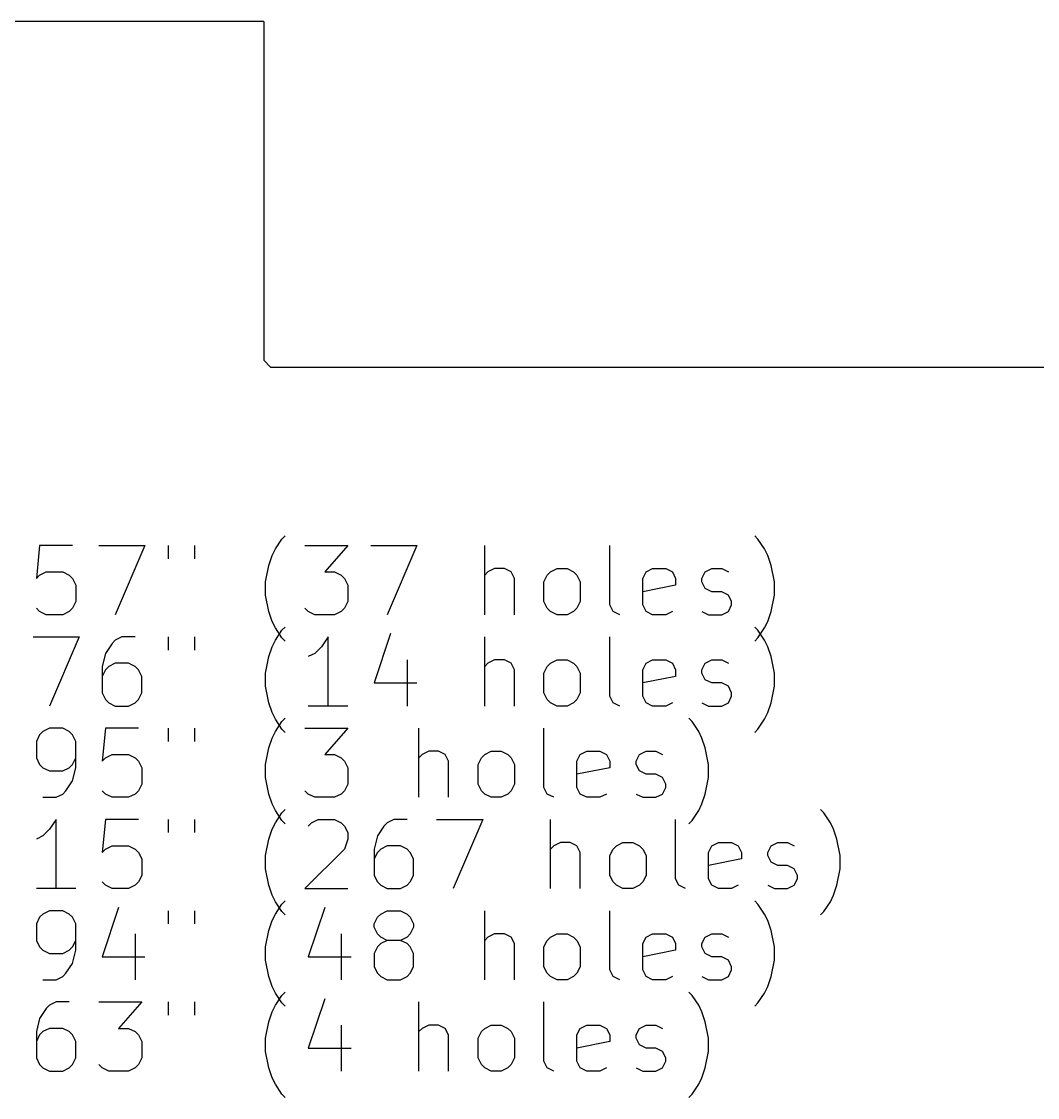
# Model space of a CAD drawing. Extents: x 98 to 216, y -166 to -40.
# Drawn here: x 126.99 to 156.39, y -166.12 to -135 of the extents above; entities that cross this region are included whole.
import ezdxf

# ---------------------------------------------------------------- set-up
doc = ezdxf.new("R2010")
doc.units = 0
doc.layers.add('BLACK', color=7, linetype='CONTINUOUS')

msp = doc.modelspace()

# ---------------------------------------------------------------- linework, layer by layer
at = {"layer": 'BLACK', "linetype": 'CONTINUOUS'}
for p, q in [((134, -135), (100, -135)), ((134, -135), (134, -144.8)), ((134, -144.8), (134.2, -145)), ((134.2, -145), (191.7, -145)), ((134.337, -150.255), (134.527, -149.969)), ((134.527, -149.969), (134.623, -149.874)), ((148.299, -149.969), (148.204, -149.874)), ((148.489, -150.255), (148.299, -149.969)), ((127.518, -150.16), (127.423, -151.112)), ((128.47, -150.16), (127.518, -150.16)), ((129.232, -150.16), (130.565, -150.16)), ((130.565, -150.16), (129.708, -152.16)), ((131.232, -150.16), (131.232, -150.541)), ((131.994, -150.16), (131.994, -150.541)), ((134.242, -150.445), (134.337, -150.255)), ((135.194, -150.16), (136.432, -150.16)), ((136.432, -150.16), (135.765, -150.922)), ((137.099, -150.16), (138.432, -150.16)), ((138.432, -150.16), (137.575, -152.16)), ((140.394, -152.16), (140.394, -150.16)), ((144.013, -151.874), (144.013, -150.16)), ((148.585, -150.445), (148.489, -150.255)), ((134.146, -150.731), (134.242, -150.445)), ((148.68, -150.731), (148.585, -150.445)), ((127.518, -151.017), (127.708, -150.922)), ((127.708, -150.922), (128.185, -150.922)), ((128.185, -150.922), (128.375, -151.017)), ((134.051, -151.207), (134.146, -150.731)), ((135.765, -150.922), (136.051, -150.922)), ((136.051, -150.922), (136.242, -151.017)), ((140.489, -150.922), (140.394, -151.017)), ((140.68, -150.826), (140.489, -150.922)), ((140.965, -150.826), (140.68, -150.826)), ((141.156, -150.922), (140.965, -150.826)), ((141.251, -151.112), (141.156, -150.922)), ((142.204, -151.017), (142.299, -150.922)), ((142.299, -150.922), (142.489, -150.826)), ((142.489, -150.826), (142.775, -150.826)), ((142.775, -150.826), (142.965, -150.922)), ((142.965, -150.922), (143.061, -151.017)), ((144.965, -151.112), (145.061, -150.922)), ((145.061, -150.922), (145.251, -150.826)), ((145.251, -150.826), (145.632, -150.826)), ((145.632, -150.826), (145.823, -150.922)), ((145.823, -150.922), (145.918, -151.112)), ((146.68, -151.112), (146.775, -150.922)), ((146.775, -150.922), (146.965, -150.826)), ((146.965, -150.826), (147.251, -150.826)), ((147.251, -150.826), (147.442, -150.922)), ((148.775, -151.207), (148.68, -150.731)), ((127.423, -151.112), (127.518, -151.017)), ((128.375, -151.017), (128.47, -151.112)), ((128.47, -151.112), (128.565, -151.303)), ((134.051, -151.588), (134.051, -151.207)), ((136.242, -151.017), (136.337, -151.112)), ((136.337, -151.112), (136.432, -151.303)), ((141.251, -152.16), (141.251, -151.112)), ((142.108, -151.207), (142.204, -151.017)), ((142.108, -151.779), (142.108, -151.207)), ((143.061, -151.017), (143.156, -151.207)), ((143.156, -151.207), (143.156, -151.779)), ((144.965, -151.874), (144.965, -151.112)), ((145.918, -151.112), (145.918, -151.303)), ((146.68, -151.207), (146.68, -151.112)), ((146.775, -151.398), (146.68, -151.207)), ((148.775, -151.588), (148.775, -151.207)), ((128.565, -151.303), (128.565, -151.779)), ((136.432, -151.303), (136.432, -151.779)), ((145.918, -151.303), (144.965, -151.493)), ((146.965, -151.493), (146.775, -151.398)), ((147.251, -151.493), (146.965, -151.493)), ((147.442, -151.588), (147.251, -151.493)), ((128.565, -151.779), (128.47, -151.969)), ((134.146, -152.065), (134.051, -151.588)), ((136.432, -151.779), (136.337, -151.969)), ((142.204, -151.969), (142.108, -151.779)), ((143.156, -151.779), (143.061, -151.969)), ((144.108, -152.065), (144.013, -151.874)), ((145.061, -152.065), (144.965, -151.874)), ((147.537, -151.779), (147.442, -151.588)), ((147.442, -152.065), (147.537, -151.874)), ((147.537, -151.874), (147.537, -151.779)), ((148.68, -152.065), (148.775, -151.588)), ((127.518, -152.065), (127.423, -151.969)), ((127.708, -152.16), (127.518, -152.065)), ((128.185, -152.16), (127.708, -152.16)), ((128.375, -152.065), (128.185, -152.16)), ((128.47, -151.969), (128.375, -152.065)), ((134.242, -152.35), (134.146, -152.065)), ((135.289, -152.065), (135.194, -151.969)), ((135.48, -152.16), (135.289, -152.065)), ((136.051, -152.16), (135.48, -152.16)), ((136.242, -152.065), (136.051, -152.16)), ((136.337, -151.969), (136.242, -152.065)), ((142.299, -152.065), (142.204, -151.969)), ((142.489, -152.16), (142.299, -152.065)), ((142.775, -152.16), (142.489, -152.16)), ((142.965, -152.065), (142.775, -152.16)), ((143.061, -151.969), (142.965, -152.065)), ((144.299, -152.16), (144.108, -152.065)), ((145.251, -152.16), (145.061, -152.065)), ((145.632, -152.16), (145.251, -152.16)), ((145.823, -152.065), (145.632, -152.16)), ((146.68, -152.065), (146.87, -152.16)), ((146.87, -152.16), (147.251, -152.16)), ((147.251, -152.16), (147.442, -152.065)), ((148.585, -152.35), (148.68, -152.065)), ((134.337, -152.541), (134.242, -152.35)), ((148.489, -152.541), (148.585, -152.35)), ((127.327, -152.8), (128.661, -152.8)), ((128.661, -152.8), (127.804, -154.8)), ((129.899, -152.8), (129.708, -152.895)), ((130.28, -152.8), (129.899, -152.8)), ((131.232, -152.8), (131.232, -153.181)), ((131.994, -152.8), (131.994, -153.181)), ((134.527, -152.826), (134.337, -152.541)), ((134.337, -152.895), (134.527, -152.609)), ((134.527, -152.609), (134.623, -152.514)), ((135.861, -152.8), (135.67, -153.085)), ((135.861, -154.8), (135.861, -152.8)), ((137.67, -152.705), (137.194, -154.133)), ((140.394, -154.8), (140.394, -152.8)), ((144.013, -154.514), (144.013, -152.8)), ((148.299, -152.609), (148.204, -152.514)), ((148.299, -152.826), (148.489, -152.541)), ((148.489, -152.895), (148.299, -152.609)), ((129.613, -152.99), (129.423, -153.276)), ((129.708, -152.895), (129.613, -152.99)), ((134.146, -153.371), (134.242, -153.085)), ((134.242, -153.085), (134.337, -152.895)), ((134.623, -152.922), (134.527, -152.826)), ((135.67, -153.085), (135.48, -153.276)), ((148.204, -152.922), (148.299, -152.826)), ((148.585, -153.085), (148.489, -152.895)), ((148.68, -153.371), (148.585, -153.085)), ((129.423, -153.276), (129.327, -153.657)), ((134.051, -153.847), (134.146, -153.371)), ((135.48, -153.276), (135.289, -153.371)), ((148.775, -153.847), (148.68, -153.371)), ((129.327, -153.657), (129.327, -154.419)), ((129.518, -153.657), (129.423, -153.752)), ((129.708, -153.562), (129.518, -153.657)), ((130.089, -153.562), (129.708, -153.562)), ((130.28, -153.657), (130.089, -153.562)), ((130.375, -153.752), (130.28, -153.657)), ((138.146, -153.466), (138.146, -154.8)), ((140.489, -153.562), (140.394, -153.657)), ((140.68, -153.466), (140.489, -153.562)), ((140.965, -153.466), (140.68, -153.466)), ((141.156, -153.562), (140.965, -153.466)), ((141.251, -153.752), (141.156, -153.562)), ((142.108, -153.847), (142.204, -153.657)), ((142.204, -153.657), (142.299, -153.562)), ((142.299, -153.562), (142.489, -153.466)), ((142.489, -153.466), (142.775, -153.466)), ((142.775, -153.466), (142.965, -153.562)), ((142.965, -153.562), (143.061, -153.657)), ((143.061, -153.657), (143.156, -153.847)), ((144.965, -153.752), (145.061, -153.562)), ((145.061, -153.562), (145.251, -153.466)), ((145.251, -153.466), (145.632, -153.466)), ((145.632, -153.466), (145.823, -153.562)), ((145.823, -153.562), (145.918, -153.752)), ((146.68, -153.752), (146.775, -153.562)), ((146.775, -153.562), (146.965, -153.466)), ((146.965, -153.466), (147.251, -153.466)), ((147.251, -153.466), (147.442, -153.562)), ((129.423, -153.752), (129.327, -153.943)), ((130.47, -153.943), (130.375, -153.752)), ((130.47, -154.419), (130.47, -153.943)), ((134.051, -154.228), (134.051, -153.847)), ((141.251, -154.8), (141.251, -153.752)), ((142.108, -154.419), (142.108, -153.847)), ((143.156, -153.847), (143.156, -154.419)), ((144.965, -154.514), (144.965, -153.752)), ((145.918, -153.943), (144.965, -154.133)), ((145.918, -153.752), (145.918, -153.943)), ((146.68, -153.847), (146.68, -153.752)), ((146.775, -154.038), (146.68, -153.847)), ((146.965, -154.133), (146.775, -154.038)), ((148.775, -154.228), (148.775, -153.847)), ((134.146, -154.705), (134.051, -154.228)), ((137.194, -154.133), (138.432, -154.133)), ((147.251, -154.133), (146.965, -154.133)), ((147.442, -154.228), (147.251, -154.133)), ((147.537, -154.419), (147.442, -154.228)), ((148.68, -154.705), (148.775, -154.228)), ((129.327, -154.419), (129.423, -154.609)), ((129.423, -154.609), (129.518, -154.705)), ((130.28, -154.705), (130.375, -154.609)), ((130.375, -154.609), (130.47, -154.419)), ((142.204, -154.609), (142.108, -154.419)), ((142.299, -154.705), (142.204, -154.609)), ((143.061, -154.609), (142.965, -154.705)), ((143.156, -154.419), (143.061, -154.609)), ((144.108, -154.705), (144.013, -154.514)), ((145.061, -154.705), (144.965, -154.514)), ((147.442, -154.705), (147.537, -154.514)), ((147.537, -154.514), (147.537, -154.419)), ((129.518, -154.705), (129.708, -154.8)), ((129.708, -154.8), (130.089, -154.8)), ((130.089, -154.8), (130.28, -154.705)), ((134.242, -154.99), (134.146, -154.705)), ((136.432, -154.8), (135.289, -154.8)), ((142.489, -154.8), (142.299, -154.705)), ((142.775, -154.8), (142.489, -154.8)), ((142.965, -154.705), (142.775, -154.8)), ((144.299, -154.8), (144.108, -154.705)), ((145.251, -154.8), (145.061, -154.705)), ((145.632, -154.8), (145.251, -154.8)), ((145.823, -154.705), (145.632, -154.8)), ((146.68, -154.705), (146.87, -154.8)), ((146.87, -154.8), (147.251, -154.8)), ((147.251, -154.8), (147.442, -154.705)), ((148.585, -154.99), (148.68, -154.705)), ((134.337, -155.181), (134.242, -154.99)), ((134.527, -155.466), (134.337, -155.181)), ((134.337, -155.535), (134.527, -155.249)), ((134.527, -155.249), (134.623, -155.154)), ((146.394, -155.249), (146.299, -155.154)), ((146.585, -155.535), (146.394, -155.249)), ((148.299, -155.466), (148.489, -155.181)), ((148.489, -155.181), (148.585, -154.99)), ((127.613, -155.535), (127.518, -155.63)), ((127.804, -155.44), (127.613, -155.535)), ((128.185, -155.44), (127.804, -155.44)), ((128.375, -155.535), (128.185, -155.44)), ((128.47, -155.63), (128.375, -155.535)), ((129.423, -155.44), (129.327, -156.392)), ((130.375, -155.44), (129.423, -155.44)), ((131.232, -155.44), (131.232, -155.821)), ((131.994, -155.44), (131.994, -155.821)), ((134.242, -155.725), (134.337, -155.535)), ((134.623, -155.562), (134.527, -155.466)), ((135.194, -155.44), (136.432, -155.44)), ((136.432, -155.44), (135.765, -156.202)), ((138.489, -157.44), (138.489, -155.44)), ((142.108, -157.154), (142.108, -155.44)), ((146.68, -155.725), (146.585, -155.535)), ((148.204, -155.562), (148.299, -155.466)), ((127.518, -155.63), (127.423, -155.821)), ((127.423, -155.821), (127.423, -156.297)), ((128.565, -155.821), (128.47, -155.63)), ((128.565, -156.583), (128.565, -155.821)), ((134.146, -156.011), (134.242, -155.725)), ((146.775, -156.011), (146.68, -155.725)), ((129.423, -156.297), (129.613, -156.202)), ((129.613, -156.202), (130.089, -156.202)), ((130.089, -156.202), (130.28, -156.297)), ((134.051, -156.487), (134.146, -156.011)), ((135.765, -156.202), (136.051, -156.202)), ((136.051, -156.202), (136.242, -156.297)), ((138.585, -156.202), (138.489, -156.297)), ((138.775, -156.106), (138.585, -156.202)), ((139.061, -156.106), (138.775, -156.106)), ((139.251, -156.202), (139.061, -156.106)), ((139.346, -156.392), (139.251, -156.202)), ((140.299, -156.297), (140.394, -156.202)), ((140.394, -156.202), (140.585, -156.106)), ((140.585, -156.106), (140.87, -156.106)), ((140.87, -156.106), (141.061, -156.202)), ((141.061, -156.202), (141.156, -156.297)), ((143.061, -156.392), (143.156, -156.202)), ((143.156, -156.202), (143.346, -156.106)), ((143.346, -156.106), (143.727, -156.106)), ((143.727, -156.106), (143.918, -156.202)), ((143.918, -156.202), (144.013, -156.392)), ((144.775, -156.392), (144.87, -156.202)), ((144.87, -156.202), (145.061, -156.106)), ((145.061, -156.106), (145.346, -156.106)), ((145.346, -156.106), (145.537, -156.202)), ((146.87, -156.487), (146.775, -156.011)), ((127.423, -156.297), (127.518, -156.487)), ((127.518, -156.487), (127.613, -156.583)), ((128.375, -156.583), (128.47, -156.487)), ((128.47, -156.487), (128.565, -156.297)), ((129.327, -156.392), (129.423, -156.297)), ((130.28, -156.297), (130.375, -156.392)), ((130.375, -156.392), (130.47, -156.583)), ((134.051, -156.868), (134.051, -156.487)), ((136.242, -156.297), (136.337, -156.392)), ((136.337, -156.392), (136.432, -156.583)), ((139.346, -157.44), (139.346, -156.392)), ((140.204, -156.487), (140.299, -156.297)), ((140.204, -157.059), (140.204, -156.487)), ((141.156, -156.297), (141.251, -156.487)), ((141.251, -156.487), (141.251, -157.059)), ((143.061, -157.154), (143.061, -156.392)), ((144.013, -156.392), (144.013, -156.583)), ((144.775, -156.487), (144.775, -156.392)), ((144.87, -156.678), (144.775, -156.487)), ((146.87, -156.868), (146.87, -156.487)), ((127.613, -156.583), (127.804, -156.678)), ((127.804, -156.678), (128.185, -156.678)), ((128.185, -156.678), (128.375, -156.583)), ((128.47, -156.964), (128.565, -156.583)), ((130.47, -156.583), (130.47, -157.059)), ((136.432, -156.583), (136.432, -157.059)), ((144.013, -156.583), (143.061, -156.773)), ((145.061, -156.773), (144.87, -156.678)), ((145.346, -156.773), (145.061, -156.773)), ((145.537, -156.868), (145.346, -156.773)), ((128.28, -157.249), (128.47, -156.964)), ((130.47, -157.059), (130.375, -157.249)), ((134.146, -157.345), (134.051, -156.868)), ((136.432, -157.059), (136.337, -157.249)), ((140.299, -157.249), (140.204, -157.059)), ((141.251, -157.059), (141.156, -157.249)), ((142.204, -157.345), (142.108, -157.154)), ((143.156, -157.345), (143.061, -157.154)), ((145.632, -157.059), (145.537, -156.868)), ((145.537, -157.345), (145.632, -157.154)), ((145.632, -157.154), (145.632, -157.059)), ((146.775, -157.345), (146.87, -156.868)), ((127.613, -157.44), (127.994, -157.44)), ((127.994, -157.44), (128.185, -157.345)), ((128.185, -157.345), (128.28, -157.249)), ((129.423, -157.345), (129.327, -157.249)), ((129.613, -157.44), (129.423, -157.345)), ((130.089, -157.44), (129.613, -157.44)), ((130.28, -157.345), (130.089, -157.44)), ((130.375, -157.249), (130.28, -157.345)), ((134.242, -157.63), (134.146, -157.345)), ((135.289, -157.345), (135.194, -157.249)), ((135.48, -157.44), (135.289, -157.345)), ((136.051, -157.44), (135.48, -157.44)), ((136.242, -157.345), (136.051, -157.44)), ((136.337, -157.249), (136.242, -157.345)), ((140.394, -157.345), (140.299, -157.249)), ((140.585, -157.44), (140.394, -157.345)), ((140.87, -157.44), (140.585, -157.44)), ((141.061, -157.345), (140.87, -157.44)), ((141.156, -157.249), (141.061, -157.345)), ((142.394, -157.44), (142.204, -157.345)), ((143.346, -157.44), (143.156, -157.345)), ((143.727, -157.44), (143.346, -157.44)), ((143.918, -157.345), (143.727, -157.44)), ((144.775, -157.345), (144.965, -157.44)), ((144.965, -157.44), (145.346, -157.44)), ((145.346, -157.44), (145.537, -157.345)), ((146.68, -157.63), (146.775, -157.345)), ((134.337, -157.821), (134.242, -157.63)), ((146.585, -157.821), (146.68, -157.63)), ((127.994, -158.08), (127.804, -158.365)), ((127.994, -160.08), (127.994, -158.08)), ((129.423, -158.08), (129.327, -159.032)), ((130.375, -158.08), (129.423, -158.08)), ((131.232, -158.08), (131.232, -158.461)), ((131.994, -158.08), (131.994, -158.461)), ((134.527, -158.106), (134.337, -157.821)), ((134.337, -158.175), (134.527, -157.889)), ((134.527, -157.889), (134.623, -157.794)), ((135.385, -158.175), (135.575, -158.08)), ((135.575, -158.08), (136.051, -158.08)), ((136.051, -158.08), (136.242, -158.175)), ((137.765, -158.08), (137.575, -158.175)), ((138.146, -158.08), (137.765, -158.08)), ((139.004, -158.08), (140.337, -158.08)), ((140.337, -158.08), (139.48, -160.08)), ((142.299, -160.08), (142.299, -158.08)), ((145.918, -159.794), (145.918, -158.08)), ((146.394, -158.106), (146.585, -157.821)), ((150.204, -157.889), (150.108, -157.794)), ((150.394, -158.175), (150.204, -157.889)), ((127.804, -158.365), (127.613, -158.556)), ((134.146, -158.651), (134.242, -158.365)), ((134.242, -158.365), (134.337, -158.175)), ((134.623, -158.202), (134.527, -158.106)), ((135.289, -158.27), (135.385, -158.175)), ((136.242, -158.175), (136.337, -158.27)), ((136.337, -158.27), (136.432, -158.461)), ((137.48, -158.27), (137.289, -158.556)), ((137.575, -158.175), (137.48, -158.27)), ((146.299, -158.202), (146.394, -158.106)), ((150.489, -158.365), (150.394, -158.175)), ((150.585, -158.651), (150.489, -158.365)), ((127.613, -158.556), (127.423, -158.651)), ((134.051, -159.127), (134.146, -158.651)), ((136.432, -158.651), (136.337, -158.937)), ((136.432, -158.461), (136.432, -158.651)), ((137.289, -158.556), (137.194, -158.937)), ((150.68, -159.127), (150.585, -158.651)), ((129.327, -159.032), (129.423, -158.937)), ((129.423, -158.937), (129.613, -158.842)), ((129.613, -158.842), (130.089, -158.842)), ((130.089, -158.842), (130.28, -158.937)), ((130.28, -158.937), (130.375, -159.032)), ((130.375, -159.032), (130.47, -159.223)), ((136.337, -158.937), (135.194, -160.08)), ((137.194, -158.937), (137.194, -159.699)), ((137.289, -159.032), (137.194, -159.223)), ((137.385, -158.937), (137.289, -159.032)), ((137.575, -158.842), (137.385, -158.937)), ((137.956, -158.842), (137.575, -158.842)), ((138.146, -158.937), (137.956, -158.842)), ((138.242, -159.032), (138.146, -158.937)), ((138.337, -159.223), (138.242, -159.032)), ((142.394, -158.842), (142.299, -158.937)), ((142.585, -158.746), (142.394, -158.842)), ((142.87, -158.746), (142.585, -158.746)), ((143.061, -158.842), (142.87, -158.746)), ((143.156, -159.032), (143.061, -158.842)), ((143.156, -160.08), (143.156, -159.032)), ((144.013, -159.127), (144.108, -158.937)), ((144.108, -158.937), (144.204, -158.842)), ((144.204, -158.842), (144.394, -158.746)), ((144.394, -158.746), (144.68, -158.746)), ((144.68, -158.746), (144.87, -158.842)), ((144.87, -158.842), (144.965, -158.937)), ((144.965, -158.937), (145.061, -159.127)), ((146.87, -159.032), (146.965, -158.842)), ((146.87, -159.794), (146.87, -159.032)), ((146.965, -158.842), (147.156, -158.746)), ((147.156, -158.746), (147.537, -158.746)), ((147.537, -158.746), (147.727, -158.842)), ((147.727, -158.842), (147.823, -159.032)), ((147.823, -159.032), (147.823, -159.223)), ((148.585, -159.032), (148.68, -158.842)), ((148.585, -159.127), (148.585, -159.032)), ((148.68, -158.842), (148.87, -158.746)), ((148.87, -158.746), (149.156, -158.746)), ((149.156, -158.746), (149.346, -158.842)), ((130.47, -159.223), (130.47, -159.699)), ((134.051, -159.508), (134.051, -159.127)), ((138.337, -159.699), (138.337, -159.223)), ((144.013, -159.699), (144.013, -159.127)), ((145.061, -159.127), (145.061, -159.699)), ((147.823, -159.223), (146.87, -159.413)), ((148.68, -159.318), (148.585, -159.127)), ((148.87, -159.413), (148.68, -159.318)), ((150.68, -159.508), (150.68, -159.127)), ((134.146, -159.985), (134.051, -159.508)), ((149.156, -159.413), (148.87, -159.413)), ((149.346, -159.508), (149.156, -159.413)), ((149.442, -159.699), (149.346, -159.508)), ((150.585, -159.985), (150.68, -159.508)), ((129.423, -159.985), (129.327, -159.889)), ((130.375, -159.889), (130.28, -159.985)), ((130.47, -159.699), (130.375, -159.889)), ((137.194, -159.699), (137.289, -159.889)), ((137.289, -159.889), (137.385, -159.985)), ((138.146, -159.985), (138.242, -159.889)), ((138.242, -159.889), (138.337, -159.699)), ((144.108, -159.889), (144.013, -159.699)), ((144.204, -159.985), (144.108, -159.889)), ((144.965, -159.889), (144.87, -159.985)), ((145.061, -159.699), (144.965, -159.889)), ((146.013, -159.985), (145.918, -159.794)), ((146.965, -159.985), (146.87, -159.794)), ((149.346, -159.985), (149.442, -159.794)), ((149.442, -159.794), (149.442, -159.699)), ((128.565, -160.08), (127.423, -160.08)), ((129.613, -160.08), (129.423, -159.985)), ((130.089, -160.08), (129.613, -160.08)), ((130.28, -159.985), (130.089, -160.08)), ((134.242, -160.27), (134.146, -159.985)), ((134.337, -160.461), (134.242, -160.27)), ((135.194, -160.08), (136.432, -160.08)), ((137.385, -159.985), (137.575, -160.08)), ((137.575, -160.08), (137.956, -160.08)), ((137.956, -160.08), (138.146, -159.985)), ((144.394, -160.08), (144.204, -159.985)), ((144.68, -160.08), (144.394, -160.08)), ((144.87, -159.985), (144.68, -160.08)), ((146.204, -160.08), (146.013, -159.985)), ((147.156, -160.08), (146.965, -159.985)), ((147.537, -160.08), (147.156, -160.08)), ((147.727, -159.985), (147.537, -160.08)), ((148.585, -159.985), (148.775, -160.08)), ((148.775, -160.08), (149.156, -160.08)), ((149.156, -160.08), (149.346, -159.985)), ((150.394, -160.461), (150.489, -160.27)), ((150.489, -160.27), (150.585, -159.985)), ((134.527, -160.746), (134.337, -160.461)), ((134.337, -160.815), (134.527, -160.529)), ((134.527, -160.529), (134.623, -160.434)), ((148.299, -160.529), (148.204, -160.434)), ((148.489, -160.815), (148.299, -160.529)), ((150.204, -160.746), (150.394, -160.461)), ((127.613, -160.815), (127.518, -160.91)), ((127.804, -160.72), (127.613, -160.815)), ((128.185, -160.72), (127.804, -160.72)), ((128.375, -160.815), (128.185, -160.72)), ((128.47, -160.91), (128.375, -160.815)), ((129.804, -160.625), (129.327, -162.053)), ((131.232, -160.72), (131.232, -161.101)), ((131.994, -160.72), (131.994, -161.101)), ((134.242, -161.005), (134.337, -160.815)), ((134.623, -160.842), (134.527, -160.746)), ((135.765, -160.625), (135.289, -162.053)), ((137.289, -160.91), (137.385, -160.815)), ((137.385, -160.815), (137.575, -160.72)), ((137.575, -160.72), (137.956, -160.72)), ((137.956, -160.72), (138.146, -160.815)), ((138.146, -160.815), (138.242, -160.91)), ((140.394, -162.72), (140.394, -160.72)), ((144.013, -162.434), (144.013, -160.72)), ((148.585, -161.005), (148.489, -160.815)), ((150.108, -160.842), (150.204, -160.746)), ((127.518, -160.91), (127.423, -161.101)), ((127.423, -161.101), (127.423, -161.577)), ((128.565, -161.101), (128.47, -160.91)), ((128.565, -161.863), (128.565, -161.101)), ((134.146, -161.291), (134.242, -161.005)), ((137.194, -161.101), (137.289, -160.91)), ((137.194, -161.196), (137.194, -161.101)), ((137.289, -161.386), (137.194, -161.196)), ((138.242, -160.91), (138.337, -161.101)), ((138.337, -161.196), (138.242, -161.386)), ((138.337, -161.101), (138.337, -161.196)), ((148.68, -161.291), (148.585, -161.005)), ((130.28, -161.386), (130.28, -162.72)), ((134.051, -161.767), (134.146, -161.291)), ((136.242, -161.386), (136.242, -162.72)), ((137.385, -161.482), (137.289, -161.386)), ((137.575, -161.577), (137.385, -161.482)), ((138.146, -161.482), (137.956, -161.577)), ((138.242, -161.386), (138.146, -161.482)), ((140.489, -161.482), (140.394, -161.577)), ((140.68, -161.386), (140.489, -161.482)), ((140.965, -161.386), (140.68, -161.386)), ((141.156, -161.482), (140.965, -161.386)), ((141.251, -161.672), (141.156, -161.482)), ((142.204, -161.577), (142.299, -161.482)), ((142.299, -161.482), (142.489, -161.386)), ((142.489, -161.386), (142.775, -161.386)), ((142.775, -161.386), (142.965, -161.482)), ((142.965, -161.482), (143.061, -161.577)), ((144.965, -161.672), (145.061, -161.482)), ((145.061, -161.482), (145.251, -161.386)), ((145.251, -161.386), (145.632, -161.386)), ((145.632, -161.386), (145.823, -161.482)), ((145.823, -161.482), (145.918, -161.672)), ((146.68, -161.672), (146.775, -161.482)), ((146.775, -161.482), (146.965, -161.386)), ((146.965, -161.386), (147.251, -161.386)), ((147.251, -161.386), (147.442, -161.482)), ((148.775, -161.767), (148.68, -161.291)), ((127.423, -161.577), (127.518, -161.767)), ((127.518, -161.767), (127.613, -161.863)), ((128.375, -161.863), (128.47, -161.767)), ((128.47, -161.767), (128.565, -161.577)), ((134.051, -162.148), (134.051, -161.767)), ((137.289, -161.767), (137.194, -161.958)), ((137.385, -161.672), (137.289, -161.767)), ((137.575, -161.577), (137.385, -161.672)), ((137.956, -161.577), (137.575, -161.577)), ((138.146, -161.672), (137.956, -161.577)), ((138.242, -161.767), (138.146, -161.672)), ((138.337, -161.958), (138.242, -161.767)), ((141.251, -162.72), (141.251, -161.672)), ((142.108, -161.767), (142.204, -161.577)), ((142.108, -162.339), (142.108, -161.767)), ((143.061, -161.577), (143.156, -161.767)), ((143.156, -161.767), (143.156, -162.339)), ((144.965, -162.434), (144.965, -161.672)), ((145.918, -161.672), (145.918, -161.863)), ((146.68, -161.767), (146.68, -161.672)), ((146.775, -161.958), (146.68, -161.767)), ((148.775, -162.148), (148.775, -161.767)), ((127.613, -161.863), (127.804, -161.958)), ((127.804, -161.958), (128.185, -161.958)), ((128.185, -161.958), (128.375, -161.863)), ((128.47, -162.244), (128.565, -161.863)), ((129.327, -162.053), (130.565, -162.053)), ((135.289, -162.053), (136.527, -162.053)), ((137.194, -161.958), (137.194, -162.339)), ((138.337, -162.339), (138.337, -161.958)), ((145.918, -161.863), (144.965, -162.053)), ((146.965, -162.053), (146.775, -161.958)), ((147.251, -162.053), (146.965, -162.053)), ((147.442, -162.148), (147.251, -162.053)), ((128.28, -162.529), (128.47, -162.244)), ((134.146, -162.625), (134.051, -162.148)), ((137.194, -162.339), (137.289, -162.529)), ((138.242, -162.529), (138.337, -162.339)), ((142.204, -162.529), (142.108, -162.339)), ((143.156, -162.339), (143.061, -162.529)), ((144.108, -162.625), (144.013, -162.434)), ((145.061, -162.625), (144.965, -162.434)), ((147.537, -162.339), (147.442, -162.148)), ((147.442, -162.625), (147.537, -162.434)), ((147.537, -162.434), (147.537, -162.339)), ((148.68, -162.625), (148.775, -162.148)), ((127.613, -162.72), (127.994, -162.72)), ((127.994, -162.72), (128.185, -162.625)), ((128.185, -162.625), (128.28, -162.529)), ((134.242, -162.91), (134.146, -162.625)), ((137.289, -162.529), (137.385, -162.625)), ((137.385, -162.625), (137.575, -162.72)), ((137.575, -162.72), (137.956, -162.72)), ((137.956, -162.72), (138.146, -162.625)), ((138.146, -162.625), (138.242, -162.529)), ((142.299, -162.625), (142.204, -162.529)), ((142.489, -162.72), (142.299, -162.625)), ((142.775, -162.72), (142.489, -162.72)), ((142.965, -162.625), (142.775, -162.72)), ((143.061, -162.529), (142.965, -162.625)), ((144.299, -162.72), (144.108, -162.625)), ((145.251, -162.72), (145.061, -162.625)), ((145.632, -162.72), (145.251, -162.72)), ((145.823, -162.625), (145.632, -162.72)), ((146.68, -162.625), (146.87, -162.72)), ((146.87, -162.72), (147.251, -162.72)), ((147.251, -162.72), (147.442, -162.625)), ((148.585, -162.91), (148.68, -162.625)), ((134.337, -163.101), (134.242, -162.91)), ((134.527, -163.169), (134.623, -163.074)), ((146.394, -163.169), (146.299, -163.074)), ((148.489, -163.101), (148.585, -162.91)), ((127.994, -163.36), (127.804, -163.455)), ((128.375, -163.36), (127.994, -163.36)), ((129.232, -163.36), (130.47, -163.36)), ((130.47, -163.36), (129.804, -164.122)), ((131.232, -163.36), (131.232, -163.741)), ((131.994, -163.36), (131.994, -163.741)), ((134.527, -163.386), (134.337, -163.101)), ((134.337, -163.455), (134.527, -163.169)), ((134.623, -163.482), (134.527, -163.386)), ((135.765, -163.265), (135.289, -164.693)), ((138.489, -165.36), (138.489, -163.36)), ((142.108, -165.074), (142.108, -163.36)), ((146.585, -163.455), (146.394, -163.169)), ((148.204, -163.482), (148.299, -163.386)), ((148.299, -163.386), (148.489, -163.101)), ((127.708, -163.55), (127.518, -163.836)), ((127.804, -163.455), (127.708, -163.55)), ((134.146, -163.931), (134.242, -163.645)), ((134.242, -163.645), (134.337, -163.455)), ((146.68, -163.645), (146.585, -163.455)), ((146.775, -163.931), (146.68, -163.645)), ((127.518, -163.836), (127.423, -164.217)), ((134.051, -164.407), (134.146, -163.931)), ((146.87, -164.407), (146.775, -163.931)), ((127.423, -164.217), (127.423, -164.979)), ((127.518, -164.312), (127.423, -164.503)), ((127.613, -164.217), (127.518, -164.312)), ((127.804, -164.122), (127.613, -164.217)), ((128.185, -164.122), (127.804, -164.122)), ((128.375, -164.217), (128.185, -164.122)), ((128.47, -164.312), (128.375, -164.217)), ((128.565, -164.503), (128.47, -164.312)), ((129.804, -164.122), (130.089, -164.122)), ((130.089, -164.122), (130.28, -164.217)), ((130.28, -164.217), (130.375, -164.312)), ((130.375, -164.312), (130.47, -164.503)), ((136.242, -164.026), (136.242, -165.36)), ((138.585, -164.122), (138.489, -164.217)), ((138.775, -164.026), (138.585, -164.122)), ((139.061, -164.026), (138.775, -164.026)), ((139.251, -164.122), (139.061, -164.026)), ((139.346, -164.312), (139.251, -164.122)), ((139.346, -165.36), (139.346, -164.312)), ((140.204, -164.407), (140.299, -164.217)), ((140.299, -164.217), (140.394, -164.122)), ((140.394, -164.122), (140.585, -164.026)), ((140.585, -164.026), (140.87, -164.026)), ((140.87, -164.026), (141.061, -164.122)), ((141.061, -164.122), (141.156, -164.217)), ((141.156, -164.217), (141.251, -164.407)), ((143.061, -164.312), (143.156, -164.122)), ((143.061, -165.074), (143.061, -164.312)), ((143.156, -164.122), (143.346, -164.026)), ((143.346, -164.026), (143.727, -164.026)), ((143.727, -164.026), (143.918, -164.122)), ((143.918, -164.122), (144.013, -164.312)), ((144.013, -164.312), (144.013, -164.503)), ((144.775, -164.312), (144.87, -164.122)), ((144.775, -164.407), (144.775, -164.312)), ((144.87, -164.122), (145.061, -164.026)), ((145.061, -164.026), (145.346, -164.026)), ((145.346, -164.026), (145.537, -164.122)), ((128.565, -164.979), (128.565, -164.503)), ((130.47, -164.503), (130.47, -164.979)), ((134.051, -164.788), (134.051, -164.407)), ((140.204, -164.979), (140.204, -164.407)), ((141.251, -164.407), (141.251, -164.979)), ((144.013, -164.503), (143.061, -164.693)), ((144.87, -164.598), (144.775, -164.407)), ((145.061, -164.693), (144.87, -164.598)), ((146.87, -164.788), (146.87, -164.407)), ((134.146, -165.265), (134.051, -164.788)), ((135.289, -164.693), (136.527, -164.693)), ((145.346, -164.693), (145.061, -164.693)), ((145.537, -164.788), (145.346, -164.693)), ((145.632, -164.979), (145.537, -164.788)), ((146.775, -165.265), (146.87, -164.788)), ((127.423, -164.979), (127.518, -165.169)), ((127.518, -165.169), (127.613, -165.265)), ((128.375, -165.265), (128.47, -165.169)), ((128.47, -165.169), (128.565, -164.979)), ((129.327, -165.265), (129.232, -165.169)), ((130.375, -165.169), (130.28, -165.265)), ((130.47, -164.979), (130.375, -165.169)), ((140.299, -165.169), (140.204, -164.979)), ((140.394, -165.265), (140.299, -165.169)), ((141.156, -165.169), (141.061, -165.265)), ((141.251, -164.979), (141.156, -165.169)), ((142.204, -165.265), (142.108, -165.074)), ((143.156, -165.265), (143.061, -165.074)), ((145.537, -165.265), (145.632, -165.074)), ((145.632, -165.074), (145.632, -164.979)), ((127.613, -165.265), (127.804, -165.36)), ((127.804, -165.36), (128.185, -165.36)), ((128.185, -165.36), (128.375, -165.265)), ((129.518, -165.36), (129.327, -165.265)), ((130.089, -165.36), (129.518, -165.36)), ((130.28, -165.265), (130.089, -165.36)), ((134.242, -165.55), (134.146, -165.265)), ((134.337, -165.741), (134.242, -165.55)), ((140.585, -165.36), (140.394, -165.265)), ((140.87, -165.36), (140.585, -165.36)), ((141.061, -165.265), (140.87, -165.36)), ((142.394, -165.36), (142.204, -165.265)), ((143.346, -165.36), (143.156, -165.265)), ((143.727, -165.36), (143.346, -165.36)), ((143.918, -165.265), (143.727, -165.36)), ((144.775, -165.265), (144.965, -165.36)), ((144.965, -165.36), (145.346, -165.36)), ((145.346, -165.36), (145.537, -165.265)), ((146.585, -165.741), (146.68, -165.55)), ((146.68, -165.55), (146.775, -165.265)), ((134.527, -166.026), (134.337, -165.741)), ((146.394, -166.026), (146.585, -165.741)), ((134.623, -166.122), (134.527, -166.026)), ((146.299, -166.122), (146.394, -166.026))]:
    msp.add_line(p, q, dxfattribs=at)

doc.saveas('drawing.dxf')
